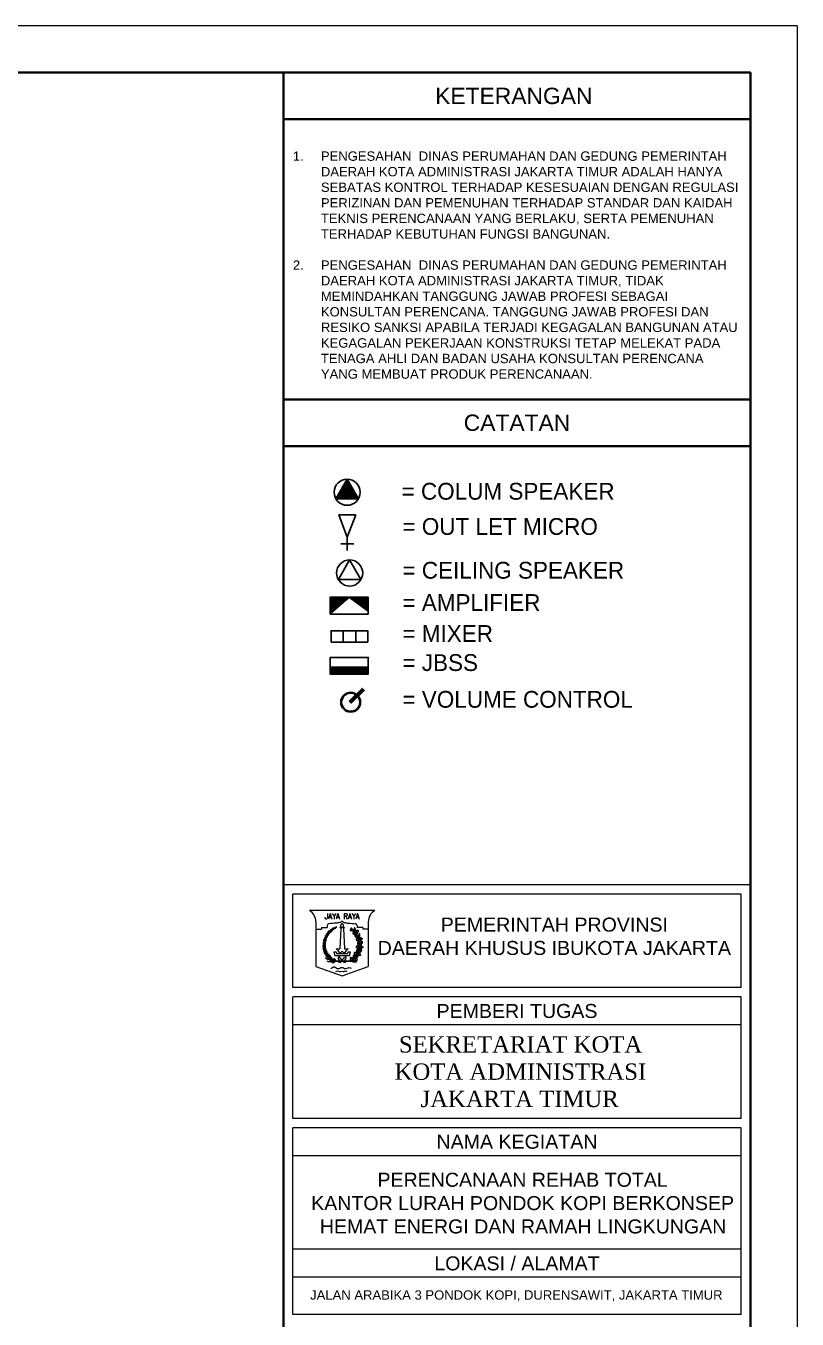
# Model space of a CAD drawing. Header units: millimetres. Extents: x -11 to 37583, y -101 to 28664.
# Drawn here: x 16353 to 19657, y 23124 to 28664 of the extents above; entities that cross this region are included whole.
import ezdxf
from ezdxf.enums import TextEntityAlignment as Align

# ---------------------------------------------------------------- set-up
doc = ezdxf.new("R2010")
doc.units = ezdxf.units.MM
for name, color, linetype, lineweight in [('ars', 11, 'Continuous', 5), ('din2', 251, 'Continuous', 25), ('GRS KOP', 1, 'Continuous', 35), ('HACH', 252, 'Continuous', 0), ('kop', 7, 'Continuous', 20)]:
    doc.layers.add(name, color=color, linetype=linetype, lineweight=lineweight)
doc.layers.add('D1', color=1, linetype='Continuous')
doc.layers.add('HCH', color=8, linetype='Continuous')
doc.styles.add('ARIAL', font='arial.ttf')
doc.styles.add('BARU', font='complex.shx')
doc.styles.get("Standard").update_dxf_attribs({"font": 'arial.ttf'})
pattern_1 = [(135, (17819.21511, 26144.416887), (-0.031819805, -0.031819805), [])]

# ---------------------------------------------------------------- blocks, each defined once
blk = doc.blocks.new('kop')
at = {"layer": 'ars'}
for p, q in [((74.521, 35.599), (74.496, 35.614)), ((74.534, 35.595), (74.538, 35.581)), ((74.578, 35.526), (74.553, 35.541)), ((74.578, 35.526), (74.581, 35.555)), ((74.6, 35.468), (74.612, 35.457)), ((74.614, 35.467), (74.614, 35.452)), ((74.621, 35.202), (74.607, 35.228)), ((74.634, 35.366), (74.615, 35.388)), ((74.621, 35.202), (74.64, 35.225)), ((74.631, 35.289), (74.635, 35.273)), ((74.634, 35.366), (74.643, 35.394)), ((74.642, 35.304), (74.637, 35.29)), ((74.472, 34.989), (74.502, 34.992)), ((74.537, 35.048), (74.537, 35.078)), ((74.552, 35.066), (74.578, 35.081))]:
    blk.add_line(p, q, dxfattribs=at)
for centre, radius, start, end in [((74.278, 35.315), 0.405, 114.0856, 237.6325), ((73.923, 35.456), 0.0488, 158.8649, 223.3262), ((73.842, 35.44), 0.0488, 338.8649, 43.3262), ((73.873, 35.469), 0.0488, 287.1453, 351.6066), ((73.935, 35.415), 0.0488, 107.1453, 171.6066), ((73.942, 35.493), 0.0488, 150.2996, 214.761), ((73.859, 35.489), 0.0488, 330.2996, 34.761), ((73.948, 35.451), 0.0488, 98.58, 163.0414), ((73.894, 35.513), 0.0488, 278.58, 343.0414), ((73.961, 35.528), 0.0488, 145.7989, 210.2603), ((73.879, 35.531), 0.0488, 325.7989, 30.2603), ((73.916, 35.552), 0.0488, 274.0793, 338.5407), ((73.965, 35.485), 0.0488, 94.0793, 158.5407), ((73.985, 35.56), 0.0488, 139.3679, 203.8292), ((73.904, 35.572), 0.0488, 319.3679, 23.8292), ((73.984, 35.517), 0.0488, 87.6483, 152.1096), ((73.943, 35.589), 0.0488, 267.6483, 332.1096), ((74.012, 35.589), 0.0488, 133.8416, 198.303), ((73.932, 35.609), 0.0488, 313.8416, 18.303), ((74.007, 35.547), 0.0488, 82.122, 146.5834), ((73.973, 35.622), 0.0488, 262.122, 326.5834), ((74.036, 35.612), 0.0439, 126.6239, 191.0853), ((73.967, 35.639), 0.0439, 306.6239, 11.0853), ((74.026, 35.575), 0.0439, 74.9043, 139.3657), ((74.005, 35.646), 0.0439, 254.9043, 319.3657), ((74, 35.656), 0.0352, 303.961, 8.4223), ((74.054, 35.632), 0.0352, 123.961, 188.4223), ((74.045, 35.603), 0.0352, 72.2414, 136.7027), ((74.03, 35.66), 0.0352, 252.2414, 316.7027), ((74.027, 35.676), 0.0352, 297.7406, 2.2019), ((74.078, 35.647), 0.0352, 117.7406, 182.2019), ((74.066, 35.619), 0.0352, 66.021, 130.4823), ((74.057, 35.677), 0.0352, 246.021, 310.4823), ((74.097, 35.661), 0.0281, 113.4007, 177.862), ((74.058, 35.688), 0.0281, 293.4007, 357.862), ((74.086, 35.64), 0.0281, 61.6811, 126.1424), ((74.082, 35.687), 0.0281, 241.6811, 306.1424), ((74.082, 35.701), 0.0281, 293.4007, 357.862), ((74.121, 35.674), 0.0281, 113.4007, 177.862), ((74.11, 35.653), 0.0281, 61.6811, 126.1424), ((74.106, 35.7), 0.0281, 241.6811, 306.1424), ((74.117, 35.713), 0.0281, 260.9368, 325.3982), ((74.136, 35.669), 0.0281, 80.9368, 145.3982), ((74.232, 35.315), 0.405, 302.3675, 44.4851), ((74.485, 35.674), 0.0613, 235.5154, 280.6207), ((74.445, 35.613), 0.0507, 1.4248, 71.624), ((74.541, 35.601), 0.0613, 235.5154, 280.6207), ((74.589, 35.652), 0.0795, 151.1819, 225.9956), ((74.502, 35.54), 0.0507, 1.4248, 71.624), ((74.526, 35.44), 0.0795, 20.9123, 95.7261), ((74.592, 35.547), 0.0795, 200.9123, 275.7261), ((74.464, 35.633), 0.0795, 331.1819, 45.9956), ((74.611, 35.596), 0.0507, 162.5946, 232.7938), ((74.538, 35.6), 0.0613, 313.598, 358.7033), ((74.684, 35.504), 0.0795, 133.1999, 208.0136), ((74.559, 35.525), 0.0795, 313.1999, 28.0136), ((73.816, 35.253), 0.061, 2.2926, 66.7539), ((73.901, 35.312), 0.061, 182.2926, 246.7539), ((73.829, 35.191), 0.061, 12.6628, 77.1241), ((73.902, 35.264), 0.061, 192.6628, 257.1241), ((73.906, 35.362), 0.061, 172.3995, 236.8608), ((73.812, 35.319), 0.061, 352.3995, 56.8608), ((73.907, 35.225), 0.061, 200.2151, 264.6765), ((73.844, 35.143), 0.061, 20.2151, 84.6765), ((73.916, 35.414), 0.061, 164.619, 229.0804), ((73.817, 35.384), 0.061, 344.619, 49.0804), ((73.933, 35.316), 0.061, 120.6799, 185.1412), ((73.842, 35.364), 0.061, 300.6799, 5.1412), ((73.936, 35.271), 0.061, 130.573, 195.0343), ((73.852, 35.424), 0.061, 292.8994, 357.3608), ((73.937, 35.365), 0.061, 112.8994, 177.3608), ((73.837, 35.302), 0.061, 310.573, 15.0343), ((73.943, 35.23), 0.061, 140.9432, 205.4045), ((73.841, 35.243), 0.061, 320.9432, 25.4045), ((73.957, 35.19), 0.061, 140.9432, 205.4045), ((73.854, 35.203), 0.061, 320.9432, 25.4045), ((73.974, 35.153), 0.061, 146.9028, 211.3642), ((73.871, 35.155), 0.061, 326.9028, 31.3642), ((74.644, 35.186), 0.0795, 153.0891, 227.9029), ((74.627, 35.286), 0.0613, 205.6201, 250.7254), ((74.52, 35.163), 0.0795, 333.0891, 47.9029), ((74.623, 35.449), 0.0613, 217.2288, 262.3342), ((74.663, 35.361), 0.0795, 171.1641, 245.9779), ((74.552, 35.301), 0.0795, 351.1641, 65.9779), ((74.566, 35.403), 0.0507, 343.1383, 53.3375), ((74.562, 35.252), 0.0507, 331.5296, 41.7288), ((74.602, 35.228), 0.0795, 271.02, 345.8338), ((74.68, 35.129), 0.0795, 91.02, 165.8338), ((74.682, 35.427), 0.0507, 150.0679, 220.2671), ((74.688, 35.241), 0.0507, 128.2781, 198.4773), ((74.63, 35.285), 0.0613, 279.2815, 324.3868), ((74.721, 35.315), 0.0795, 113.3027, 188.1164), ((74.611, 35.377), 0.0795, 293.3027, 8.1164), ((74.611, 35.447), 0.0613, 301.0712, 346.1766), ((73.921, 35.183), 0.061, 206.1601, 270.6214), ((73.867, 35.095), 0.061, 26.1601, 90.6214), ((73.941, 35.145), 0.061, 208.508, 272.9693), ((73.891, 35.055), 0.061, 28.508, 92.9693), ((73.921, 35.015), 0.061, 40.0311, 104.4924), ((73.953, 35.113), 0.061, 220.0311, 284.4924), ((73.956, 34.978), 0.061, 49.2006, 113.662), ((73.971, 35.08), 0.061, 229.2006, 293.662), ((73.997, 35.115), 0.061, 146.6953, 211.1566), ((73.893, 35.117), 0.061, 326.6953, 31.1566), ((74.021, 35.084), 0.061, 144.8635, 209.3249), ((73.918, 35.089), 0.061, 324.8635, 29.3249), ((73.99, 34.949), 0.061, 44.4223, 108.8836), ((74.014, 35.049), 0.061, 224.4223, 288.8836), ((74.049, 35.054), 0.061, 144.4903, 208.9516), ((73.946, 35.059), 0.061, 324.4903, 28.9516), ((74.08, 35.031), 0.061, 156.1803, 220.6416), ((73.978, 35.016), 0.061, 336.1803, 40.6416), ((74.567, 35.052), 0.0795, 137.1076, 211.9214), ((74.441, 35.064), 0.0795, 317.1076, 31.9214), ((74.547, 34.969), 0.0507, 83.4432, 153.6424), ((74.537, 35.042), 0.0613, 234.4466, 279.5519), ((74.569, 34.993), 0.0612, 69.8962, 144.7099), ((74.541, 35.085), 0.0612, 249.8962, 324.7099), ((74.582, 35.119), 0.0613, 176.9872, 222.0926), ((74.509, 35.12), 0.0507, 302.8967, 13.0959), ((74.629, 35.078), 0.0507, 106.5818, 176.781), ((74.591, 35.141), 0.0613, 257.5851, 302.6905)]:
    blk.add_arc(centre, radius, start, end, dxfattribs=at)
at = {"layer": 'ars', "color": 11}
for centre, radius, start, end in [((74.491, 34.995), 0.0613, 158.8696, 203.9749), ((74.422, 35.02), 0.0507, 284.779, 354.9783), ((74.44, 34.986), 0.016, 270, 302.3675)]:
    blk.add_arc(centre, radius, start, end, dxfattribs=at)
at = {"layer": 'ars'}
for points, start_tangent, end_tangent in [([(74.461, 35.651), (74.466, 35.634), (74.45, 35.624), (74.429, 35.623), (74.426, 35.64), (74.439, 35.661), (74.444, 35.672), (74.461, 35.663), (74.461, 35.651)], (0.714442, -0.699695), (0.714442, -0.699695)), ([(74.518, 35.578), (74.523, 35.561), (74.507, 35.551), (74.486, 35.55), (74.483, 35.567), (74.496, 35.588), (74.501, 35.599), (74.518, 35.589), (74.518, 35.578)], (0.714442, -0.699695), (0.714442, -0.699695)), ([(74.594, 35.435), (74.593, 35.416), (74.574, 35.412), (74.555, 35.418), (74.556, 35.435), (74.576, 35.451), (74.584, 35.459), (74.597, 35.445), (74.594, 35.435)], (0.458819, -0.88853), (0.458819, -0.88853)), ([(74.571, 35.605), (74.582, 35.591), (74.6, 35.598), (74.612, 35.615), (74.601, 35.627), (74.576, 35.629), (74.564, 35.631), (74.562, 35.612), (74.571, 35.605)], (0.149901, -0.988701), (0.149901, -0.988701)), ([(74.644, 35.445), (74.652, 35.429), (74.671, 35.432), (74.687, 35.445), (74.678, 35.46), (74.654, 35.467), (74.643, 35.472), (74.637, 35.453), (74.644, 35.445)], (-0.068112, -0.997678), (-0.068112, -0.997678)), ([(74.596, 35.277), (74.591, 35.26), (74.572, 35.259), (74.554, 35.269), (74.559, 35.285), (74.581, 35.297), (74.591, 35.303), (74.601, 35.287), (74.596, 35.277)], (0.270637, -0.962681), (0.270637, -0.962681)), ([(74.66, 35.272), (74.661, 35.253), (74.68, 35.25), (74.699, 35.256), (74.697, 35.273), (74.677, 35.288), (74.669, 35.297), (74.656, 35.282), (74.66, 35.272)], (-0.433585, -0.901113), (-0.433585, -0.901113)), ([(74.463, 35.013), (74.447, 35.004), (74.433, 35.018), (74.428, 35.037), (74.443, 35.045), (74.467, 35.037), (74.479, 35.034), (74.474, 35.016), (74.463, 35.013)], (-0.515761, -0.856733), (-0.515761, -0.856733)), ([(74.551, 35.127), (74.539, 35.113), (74.521, 35.122), (74.51, 35.139), (74.522, 35.151), (74.547, 35.151), (74.559, 35.152), (74.56, 35.133), (74.551, 35.127)], (-0.223771, -0.974642), (-0.223771, -0.974642)), ([(74.549, 35.011), (74.537, 34.997), (74.548, 34.981), (74.566, 34.972), (74.576, 34.985), (74.573, 35.01), (74.573, 35.022), (74.554, 35.021), (74.549, 35.011)], (-0.942817, -0.33331), (-0.942817, -0.33331)), ([(74.614, 35.117), (74.608, 35.1), (74.624, 35.089), (74.645, 35.088), (74.649, 35.104), (74.636, 35.126), (74.631, 35.137), (74.614, 35.128), (74.614, 35.117)], (-0.735998, -0.676983), (-0.735998, -0.676983))]:
    blk.add_spline(points, degree=3, dxfattribs=dict(at, start_tangent=start_tangent, end_tangent=end_tangent))
for points in [[(74.445, 34.97), (74.47, 34.975), (74.522, 34.973), (74.56, 34.955)], [(74.445, 34.97), (74.468, 34.959), (74.518, 34.947), (74.56, 34.955)]]:
    blk.add_spline(points, degree=3, dxfattribs=at)
at = {"layer": 'GRS KOP'}
for p, q in [((73, 1), (73, 54)), ((83, 1), (83, 54)), ((73, 53), (83, 53)), ((73, 47), (83, 47)), ((73, 46), (83, 46))]:
    blk.add_line(p, q, dxfattribs=at)
blk.add_lwpolyline([(1, 54), (83, 54), (83, 1), (1, 1)], close=True, dxfattribs=at)
at = {"layer": 'kop', "color": 7}
for p, q in [((84, 55), (0, 55)), ((84, 55), (84, 0)), ((84, 55), (84, 0)), ((74.205, 35.69), (74.305, 35.69)), ((74.225, 35.67), (74.205, 35.23)), ((74.235, 35.698), (74.275, 35.698)), ((74.285, 35.67), (74.305, 35.23)), ((74.124, 35.23), (74.124, 35.228)), ((74.124, 35.23), (74.205, 35.23)), ((74.124, 35.228), (74.129, 35.228)), ((74.305, 35.23), (74.386, 35.23)), ((74.381, 35.228), (74.386, 35.228)), ((74.386, 35.23), (74.386, 35.228)), ((74.075, 35.17), (74.124, 35.17)), ((74.075, 35.17), (74.095, 35.09)), ((74.095, 35.09), (74.415, 35.09)), ((74.124, 35.17), (74.134, 35.13)), ((74.134, 35.13), (74.376, 35.13)), ((74.195, 35.15), (74.235, 35.15)), ((74.275, 35.15), (74.315, 35.15)), ((74.376, 35.13), (74.386, 35.17)), ((74.386, 35.17), (74.435, 35.17)), ((74.415, 35.09), (74.435, 35.17))]:
    blk.add_line(p, q, dxfattribs=at)
at = {"layer": 'kop'}
for p, q in [((83, 36.6), (73, 36.6)), ((73.2, 34.4), (73.2, 36.4)), ((82.8, 36.4), (73.2, 36.4)), ((82.8, 34.4), (82.8, 36.4)), ((82.8, 34.4), (73.2, 34.4)), ((73.2, 31.6), (73.2, 34.2)), ((82.8, 34.2), (73.2, 34.2)), ((82.8, 31.6), (82.8, 34.2)), ((82.8, 33.6), (73.2, 33.6)), ((82.8, 31.6), (73.2, 31.6)), ((73.2, 27.4), (73.2, 31.4)), ((82.8, 31.4), (73.2, 31.4)), ((82.8, 27.4), (82.8, 31.4)), ((82.8, 30.8), (73.2, 30.8)), ((82.8, 28.8), (73.2, 28.8)), ((82.8, 28.2), (73.2, 28.2)), ((82.8, 27.4), (73.2, 27.4))]:
    blk.add_line(p, q, dxfattribs=at)
at = {"layer": 'kop', "color": 5}
for p, q in [((74.955, 36.05), (73.555, 36.05)), ((73.695, 35.81), (73.695, 34.85)), ((74.815, 35.81), (74.815, 34.85)), ((73.695, 35.65), (73.815, 35.65)), ((73.815, 35.69), (73.815, 35.65)), ((73.815, 35.69), (73.935, 35.69)), ((73.935, 35.73), (73.935, 35.69)), ((74.575, 35.73), (74.575, 35.69)), ((74.695, 35.69), (74.575, 35.69)), ((74.695, 35.69), (74.695, 35.65)), ((74.815, 35.65), (74.695, 35.65)), ((74.225, 34.95), (74.171, 35.022)), ((74.255, 34.986), (74.203, 35.046)), ((74.225, 34.95), (74.21, 34.93)), ((74.255, 34.986), (74.307, 35.046)), ((74.285, 34.95), (74.339, 35.022)), ((74.285, 34.95), (74.3, 34.93)), ((73.695, 34.85), (74.255, 34.65)), ((74.255, 34.65), (74.815, 34.85))]:
    blk.add_line(p, q, dxfattribs=at)
at = {"layer": 'kop', "color": 7}
for points in [[(74.235, 35.698), (74.233, 35.701), (74.231, 35.704), (74.229, 35.707), (74.228, 35.71), (74.227, 35.713), (74.227, 35.715), (74.226, 35.718), (74.226, 35.72), (74.226, 35.723), (74.226, 35.725), (74.226, 35.728), (74.226, 35.731), (74.226, 35.733), (74.227, 35.736), (74.228, 35.738), (74.229, 35.741), (74.23, 35.743), (74.232, 35.746), (74.234, 35.749), (74.236, 35.753), (74.24, 35.758), (74.244, 35.763), (74.249, 35.77), (74.255, 35.778)], [(74.275, 35.698), (74.277, 35.701), (74.279, 35.704), (74.281, 35.707), (74.282, 35.71), (74.283, 35.713), (74.283, 35.715), (74.284, 35.718), (74.284, 35.72), (74.284, 35.723), (74.284, 35.725), (74.284, 35.728), (74.284, 35.731), (74.284, 35.733), (74.283, 35.736), (74.282, 35.738), (74.281, 35.741), (74.28, 35.743), (74.278, 35.746), (74.276, 35.749), (74.274, 35.753), (74.27, 35.758), (74.266, 35.763), (74.261, 35.77), (74.255, 35.778)]]:
    blk.add_lwpolyline(points, dxfattribs=at)
at = {"layer": 'kop', "color": 1}
blk.add_lwpolyline([(74.07, 34.97), (74.44, 34.97)], close=True, dxfattribs=at)
at = {"layer": 'kop', "color": 5}
for points in [[(74.21, 34.97), (74.18, 34.93)], [(74.3, 34.97), (74.33, 34.93)]]:
    blk.add_lwpolyline(points, dxfattribs=at)
for centre, radius, start, end in [((73.419, 35.81), 0.276, 0, 60.5129), ((75.091, 35.81), 0.276, 119.4871, 180), ((73.975, 35.73), 0.04, 90, 180), ((74.535, 35.73), 0.04, 0, 90), ((74.187, 35.034), 0.02, 36.8699, 216.8699), ((74.323, 35.034), 0.02, 323.1301, 143.1301)]:
    blk.add_arc(centre, radius, start, end, dxfattribs=at)
at = {"layer": 'kop', "color": 7}
for centre, radius, start, end in [((74.198, 35.663), 0.0283, 15, 75), ((74.312, 35.663), 0.0283, 105, 165), ((74.079, 35.119), 0.12, 15, 65.3894), ((74.431, 35.119), 0.12, 114.6106, 165), ((74.255, 35.15), 0.02, 0, 180)]:
    blk.add_arc(centre, radius, start, end, dxfattribs=at)
at = {"layer": 'kop', "color": 1}
blk.add_arc((74.07, 34.986), 0.016, 237.6325, 270, dxfattribs=at)
at = {"layer": 'kop', "color": 5}
for points in [[(74.255, 35.83), (74.232, 35.807), (74.2, 35.793), (74.12, 35.782), (74.046, 35.777), (73.975, 35.77)], [(74.255, 35.83), (74.278, 35.807), (74.31, 35.793), (74.39, 35.782), (74.464, 35.777), (74.535, 35.77)], [(74.023, 34.99), (74.006, 34.984), (73.974, 34.992), (73.925, 35.01), (73.891, 35.041)], [(74.038, 34.971), (74.016, 34.967), (73.997, 34.959), (73.964, 34.956), (73.932, 34.964)], [(74.082, 34.965), (74.066, 34.956), (74.034, 34.952), (74.006, 34.952), (73.992, 34.948)], [(74.125, 34.97), (74.104, 34.959), (74.093, 34.947), (74.051, 34.932), (74.033, 34.937)], [(74.113, 34.984), (74.085, 34.986), (74.071, 34.993), (74.051, 34.993)], [(74.125, 34.97), (74.112, 34.996), (74.085, 35.02), (74.081, 35.031)], [(74.015, 34.807), (74.089, 34.844), (74.162, 34.807), (74.249, 34.833), (74.326, 34.809), (74.4, 34.83), (74.45, 34.817)], [(74.12, 34.747), (74.16, 34.759), (74.204, 34.744), (74.255, 34.753), (74.3, 34.744), (74.332, 34.758), (74.357, 34.749)]]:
    blk.add_spline(points, degree=3, dxfattribs=at)
at = {"layer": 'kop'}
for s, height, p in [('KETERANGAN ', 0.35, (78, 53.5)), ('CATATAN', 0.35, (78, 46.5)), ('PEMERINTAH PROVINSI', 0.29998, (78.8, 35.75)), ('DAERAH KHUSUS IBUKOTA JAKARTA', 0.29998, (78.8, 35.25)), ('PEMBERI TUGAS', 0.3, (78, 33.9)), ('NAMA KEGIATAN', 0.3, (78, 31.1)), ('LOKASI / ALAMAT', 0.3, (78, 28.5)), ('JALAN ARABIKA 3 PONDOK KOPI, DURENSAWIT, JAKARTA TIMUR', 0.2, (77.986, 27.8))]:
    blk.add_text(s, height=height, dxfattribs=at).set_placement(p, align=Align.MIDDLE)
at = {"layer": 'kop', "color": 5, "style": 'BARU', "width": 0.9}
blk.add_text('JAYA RAYA', height=0.12, dxfattribs=at).set_placement((74.255, 35.93), align=Align.MIDDLE)
at = {"layer": 'kop', "insert": (73.2, 49.875), "char_height": 0.2, "width": 9.6, "attachment_point": 4}
blk.add_mtext('\\pi-0.6,l0.6,t0.6;1.^IPENGESAHAN  DINAS PERUMAHAN DAN GEDUNG PEMERINTAH DAERAH KOTA ADMINISTRASI JAKARTA TIMUR ADALAH HANYA SEBATAS KONTROL TERHADAP KESESUAIAN DENGAN REGULASI PERIZINAN DAN PEMENUHAN TERHADAP STANDAR DAN KAIDAH TEKNIS PERENCANAAN YANG BERLAKU, SERTA PEMENUHAN TERHADAP KEBUTUHAN FUNGSI BANGUNAN.\\P\\P2.^IPENGESAHAN  DINAS PERUMAHAN DAN GEDUNG PEMERINTAH DAERAH KOTA ADMINISTRASI JAKARTA TIMUR, TIDAK MEMINDAHKAN TANGGUNG JAWAB PROFESI SEBAGAI KONSULTAN PERENCANA. TANGGUNG JAWAB PROFESI DAN RESIKO SANKSI APABILA TERJADI KEGAGALAN BANGUNAN ATAU KEGAGALAN PEKERJAAN KONSTRUKSI TETAP MELEKAT PADA TENAGA AHLI DAN BADAN USAHA KONSULTAN PERENCANA YANG MEMBUAT PRODUK PERENCANAAN.', dxfattribs=at)
at = {"layer": 'kop', "insert": (74.033, 33.359), "char_height": 0.35, "attachment_point": 1, "style": 'BARU'}
blk.add_mtext_dynamic_manual_height_columns('\\pi1.4375;{\\fRomantic|b0|i0|c2|p2;SEKRETARIAT KOTA\\P\\pi1.3461;KOTA ADMINISTRASI\\P\\pi1.9027;JAKARTA TIMUR}', width=7.94943, gutter_width=1.5, heights=[0], dxfattribs=at)
at = {"layer": 'kop', "insert": (73.426, 30.435), "char_height": 0.3, "attachment_point": 1}
blk.add_mtext_dynamic_manual_height_columns('\\pi1.5856;PERENCANAAN REHAB TOTAL \\P\\pi0.16581;KANTOR LURAH PONDOK KOPI BERKONSEP \\P\\pi0.35039;HEMAT ENERGI DAN RAMAH LINGKUNGAN', width=9.34184, gutter_width=1.5, heights=[0], dxfattribs=at)
at = {"layer": 'kop', "style": 'BARU', "flags": 4}
for p, height in [((73.8, 5.4), 0.35), ((80.303, 5.382), 0.25), ((73.8, 4.9), 0.35), ((80.303, 4.882), 0.25), ((73.8, 4.4), 0.35), ((80.303, 4.382), 0.25)]:
    blk.add_attdef('-', p, '', height=height, dxfattribs=at)
at = {"layer": 'kop', "flags": 4}
for tag, p in [('AR-00', (78.057, 2.648)), ('00', (81.238, 2.647))]:
    blk.add_attdef(tag, text='', height=0.35, dxfattribs=at).set_placement(p, align=Align.MIDDLE)

msp = doc.modelspace()

# ---------------------------------------------------------------- hatches: boundary and pattern name
at = {"layer": 'din2'}
h = msp.add_hatch(dxfattribs=at)
h.set_pattern_fill('ANSI31', color=1, scale=0.36, angle=90, style=0)
h.set_pattern_definition([(135, (-43803.809216, 29382.17209), (-0.031819805153, -0.031819805153), [])])
h.paths.add_polyline_path([(17656.5, 25916.6), (17656.5, 25887.2), (17819.2, 25887.2), (17819.2, 25916.6)])
h = msp.add_hatch(color=1, dxfattribs=at)
h.paths.add_polyline_path([(17777.7, 25792.7, 0.074654), (17768.5, 25801.4), (17737.7, 25771.5), (17746.4, 25762.5)])
h.paths.add_polyline_path([(17802.1, 25816.4), (17793.3, 25825.4), (17768.5, 25801.4, -0.074654), (17777.7, 25792.7)])
at = {"layer": 'HACH'}
h = msp.add_hatch(dxfattribs=at)
h.set_pattern_fill('ANSI31', color=256, scale=0.36, style=0)
h.set_pattern_definition([(45, (17680.584373, 26637.967614), (-0.031819805, 0.031819805), [])])
h.paths.add_polyline_path([(17728.9, 26721.9), (17680.6, 26638), (17777.3, 26638)])
at = {"layer": 'HCH'}
h = msp.add_hatch(dxfattribs=at)
h.set_pattern_fill('ANSI31', color=1, scale=0.36, angle=90, style=0)
h.set_pattern_definition([(45, (17656.472635, 26144.416887), (0.031819805, -0.031819805), [])])
h.paths.add_polyline_path([(17656.5, 26216), (17737.8, 26216), (17656.5, 26144.4)])
h = msp.add_hatch(dxfattribs=at)
h.set_pattern_fill('ANSI31', color=256, scale=0.36, angle=90, style=0)
h.set_pattern_definition(pattern_1)
h.paths.add_polyline_path([(17737.8, 26216), (17819.2, 26156.3), (17819.2, 26216)])
h = msp.add_hatch(dxfattribs=at)
h.set_pattern_fill('ANSI31', color=1, scale=0.36, angle=90, style=0)
h.set_pattern_definition(pattern_1)
h.paths.add_polyline_path([(17819.2, 26216), (17737.8, 26216), (17819.2, 26156.3)])

# ---------------------------------------------------------------- linework, layer by layer
at = {"layer": 'D1'}
for p, q in [((17712.1, 26072.4), (17712.1, 26023.8)), ((17766.1, 26072.4), (17766.1, 26023.8)), ((17656.5, 25916.6), (17819.2, 25916.6))]:
    msp.add_line(p, q, dxfattribs=at)
for points in [[(17728.9, 26721.9), (17777.3, 26638), (17680.6, 26638), (17728.9, 26721.9)], [(17765.6, 26569.5), (17693.5, 26569.5), (17729.5, 26473.5), (17765.6, 26569.5)], [(17757.7, 26445.3), (17701.3, 26445.3)], [(17729.5, 26473.5), (17729.5, 26416.7)], [(17739.6, 26375.9), (17691.2, 26292), (17787.9, 26292), (17739.6, 26375.9)], [(17656.5, 26144.4), (17737.8, 26216), (17819.2, 26156.3)]]:
    msp.add_lwpolyline(points, dxfattribs=at)
for points in [[(17656.5, 26144.4), (17656.5, 26216), (17819.2, 26216), (17819.2, 26144.4)], [(17659.9, 26023.8), (17659.9, 26072.4), (17816.9, 26072.4), (17816.9, 26023.8)], [(17656.5, 25887.2), (17656.5, 25958.8), (17819.2, 25958.8), (17819.2, 25887.2)]]:
    msp.add_lwpolyline(points, close=True, dxfattribs=at)
for centre in [(17728.9, 26666), (17739.6, 26320.1)]:
    msp.add_circle(centre, 55.9, dxfattribs=at)
at = {"layer": 'din2', "color": 1}
msp.add_lwpolyline([(17737.7, 25771.5), (17793.3, 25825.4), (17802.1, 25816.4), (17746.4, 25762.5)], close=True, dxfattribs=at)
for radius in [42.5, 38.9]:
    msp.add_circle((17744.2, 25766.5), radius, dxfattribs=at)
at = {"layer": 'GRS KOP'}
for p, q in [((17456.5, 28263.9), (19456.5, 28263.9)), ((17456.5, 27063.9), (19456.5, 27063.9)), ((17456.5, 26863.9), (19456.5, 26863.9))]:
    msp.add_line(p, q, dxfattribs=at)
at = {"layer": 'kop', "color": 7}
msp.add_line((19656.5, 28663.9), (2856.5, 28663.9), dxfattribs=at)

# ---------------------------------------------------------------- block references
at = {"layer": 'kop', "xscale": 200, "yscale": 200, "zscale": 200}
msp.add_blockref('kop', (2856.5, 17663.9), dxfattribs=at)

# ---------------------------------------------------------------- texts
at = {"color": 0, "linetype": 'Continuous', "lineweight": 0, "ltscale": 6, "char_height": 72, "attachment_point": 1, "style": 'ARIAL'}
for s, insert, width in [('{\\Faehalf|c0;= COLUM SPEAKER}', (17962.2, 26706.2), 1012.501), ('{\\Faehalf|c0;= OUT LET MICRO}', (17965.8, 26555.3), 992.473), ('{\\Faehalf|c0;= CEILING SPEAKER}', (17965.8, 26367.8), 1050.67), ('{\\Faehalf|c0;= AMPLIFIER}', (17965.8, 26229.5), 1012.501), ('{\\Faehalf|c0;= MIXER}', (17965.8, 26096.8), 1012.501), ('{\\Faehalf|c0;= JBSS}', (17965.8, 25972.3), 1012.501), ('{\\Faehalf|c0;= VOLUME CONTROL}', (17965.8, 25815), 1012.501)]:
    msp.add_mtext(s, dxfattribs=dict(at, insert=insert, width=width))
at = {"layer": 'kop'}
for s, p in [('KETERANGAN ', (18456.5, 28363.9)), ('CATATAN', (18456.5, 26963.9))]:
    msp.add_text(s, height=70, dxfattribs=at).set_placement(p, align=Align.MIDDLE)
at = {"layer": 'kop', "insert": (17496.5, 27638.8), "char_height": 40, "width": 1920, "attachment_point": 4}
msp.add_mtext('\\pi-120,l120,t120;1.^IPENGESAHAN  DINAS PERUMAHAN DAN GEDUNG PEMERINTAH DAERAH KOTA ADMINISTRASI JAKARTA TIMUR ADALAH HANYA SEBATAS KONTROL TERHADAP KESESUAIAN DENGAN REGULASI PERIZINAN DAN PEMENUHAN TERHADAP STANDAR DAN KAIDAH TEKNIS PERENCANAAN YANG BERLAKU, SERTA PEMENUHAN TERHADAP KEBUTUHAN FUNGSI BANGUNAN.\\P\\P2.^IPENGESAHAN  DINAS PERUMAHAN DAN GEDUNG PEMERINTAH DAERAH KOTA ADMINISTRASI JAKARTA TIMUR, TIDAK MEMINDAHKAN TANGGUNG JAWAB PROFESI SEBAGAI KONSULTAN PERENCANA. TANGGUNG JAWAB PROFESI DAN RESIKO SANKSI APABILA TERJADI KEGAGALAN BANGUNAN ATAU KEGAGALAN PEKERJAAN KONSTRUKSI TETAP MELEKAT PADA TENAGA AHLI DAN BADAN USAHA KONSULTAN PERENCANA YANG MEMBUAT PRODUK PERENCANAAN.', dxfattribs=at)

doc.saveas('drawing.dxf')
